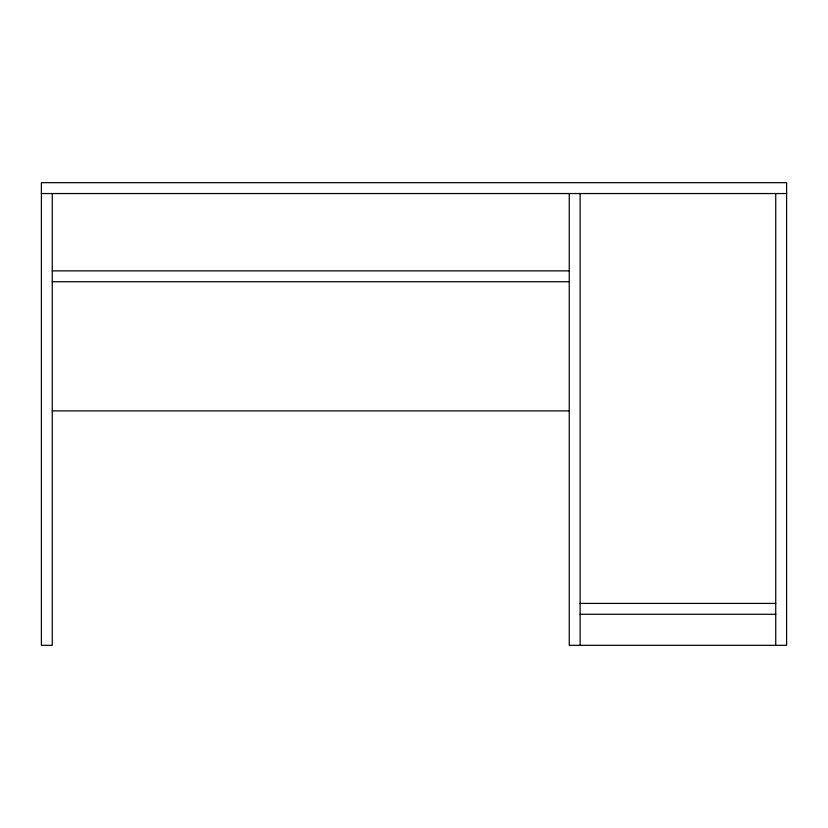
<?xml version="1.0" encoding="UTF-8"?>
<svg xmlns="http://www.w3.org/2000/svg" width="828" height="828" viewBox="0 0 828 828"><rect width="100%" height="100%" fill="white"/><g stroke="black" fill="none" stroke-linecap="round" stroke-linejoin="round"><path stroke-width="1.24" d="M41.4 193.545L786.6 193.545M52.267 270.859L569.25 270.859M52.267 281.727L569.25 281.727M52.267 410.895L569.25 410.895M580.117 603.405L775.732 603.405M580.117 614.272L775.732 614.272M775.732 193.545L775.732 645.322M580.117 193.545L580.117 645.322M569.25 193.545L569.25 645.322L786.6 645.322L786.6 182.677L41.4 182.677L41.4 645.322L52.267 645.322L52.267 193.545"/></g></svg>
